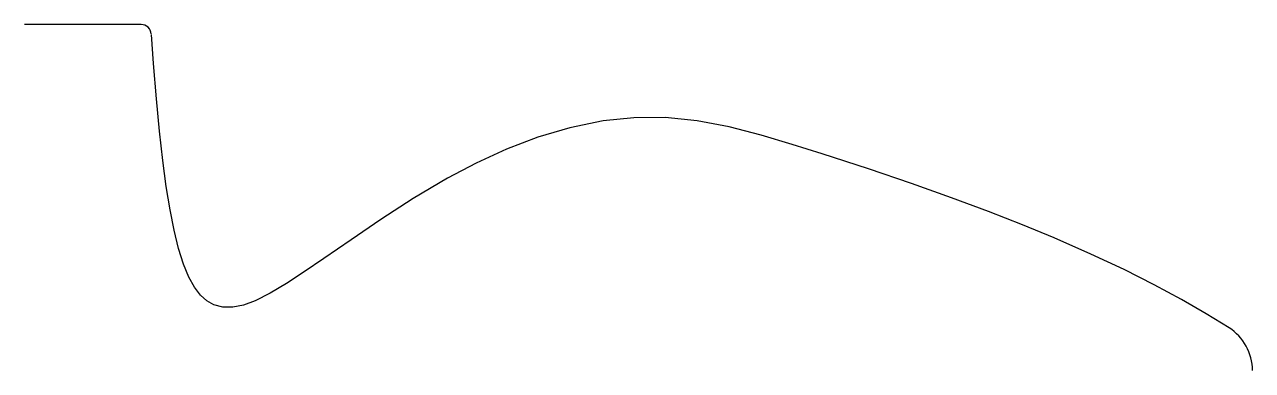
# Model space of a CAD drawing. Extents: x -61.8 to 0, y 0 to 17.4.
import ezdxf

# ---------------------------------------------------------------- set-up
doc = ezdxf.new("R2010")
doc.units = 0
doc.layers.get('0').update_dxf_attribs({"linetype": 'CONTINUOUS'})

msp = doc.modelspace()

# ---------------------------------------------------------------- linework, layer by layer
at = {"color": 7, "linetype": 'CONTINUOUS'}
msp.add_line((-55.962, 17.399), (-61.838, 17.399), dxfattribs=at)
at = {"color": 7, "linetype": 'CONTINUOUS', "flags": 128}
msp.add_lwpolyline([(-1.179, 2.145), (-2.323, 2.848), (-3.572, 3.569), (-4.944, 4.308), (-6.458, 5.069), (-8.132, 5.853), (-9.985, 6.663), (-11.577, 7.319), (-13.3, 7.993), (-15.162, 8.687), (-17.171, 9.401), (-19.338, 10.138), (-21.67, 10.897), (-23.18, 11.372), (-24.747, 11.837), (-26.35, 12.249), (-27.966, 12.559), (-29.573, 12.721), (-31.154, 12.713), (-32.706, 12.549), (-34.373, 12.21), (-35.996, 11.727), (-37.568, 11.127), (-39.086, 10.431), (-40.543, 9.665), (-42.274, 8.646), (-43.894, 7.601), (-45.394, 6.578), (-46.766, 5.624), (-47.748, 4.952), (-48.648, 4.367), (-49.472, 3.881), (-50.222, 3.509), (-50.812, 3.291), (-51.355, 3.177), (-51.853, 3.174), (-52.308, 3.293), (-52.66, 3.493), (-52.985, 3.79), (-53.286, 4.19), (-53.564, 4.697), (-53.833, 5.349), (-54.08, 6.131), (-54.307, 7.048), (-54.512, 8.079), (-54.701, 9.249), (-54.878, 10.565), (-55.043, 12.033), (-55.198, 13.657), (-55.346, 15.444), (-55.452, 16.902)], dxfattribs=at)
at = {"color": 7, "linetype": 'CONTINUOUS'}
for centre, radius, start, end in [((-55.962, 16.891), 0.508, 4.00649, 90), ((-2.54, 0), 2.54, 0, 57.60411)]:
    msp.add_arc(centre, radius, start, end, dxfattribs=at)

doc.saveas('drawing.dxf')
